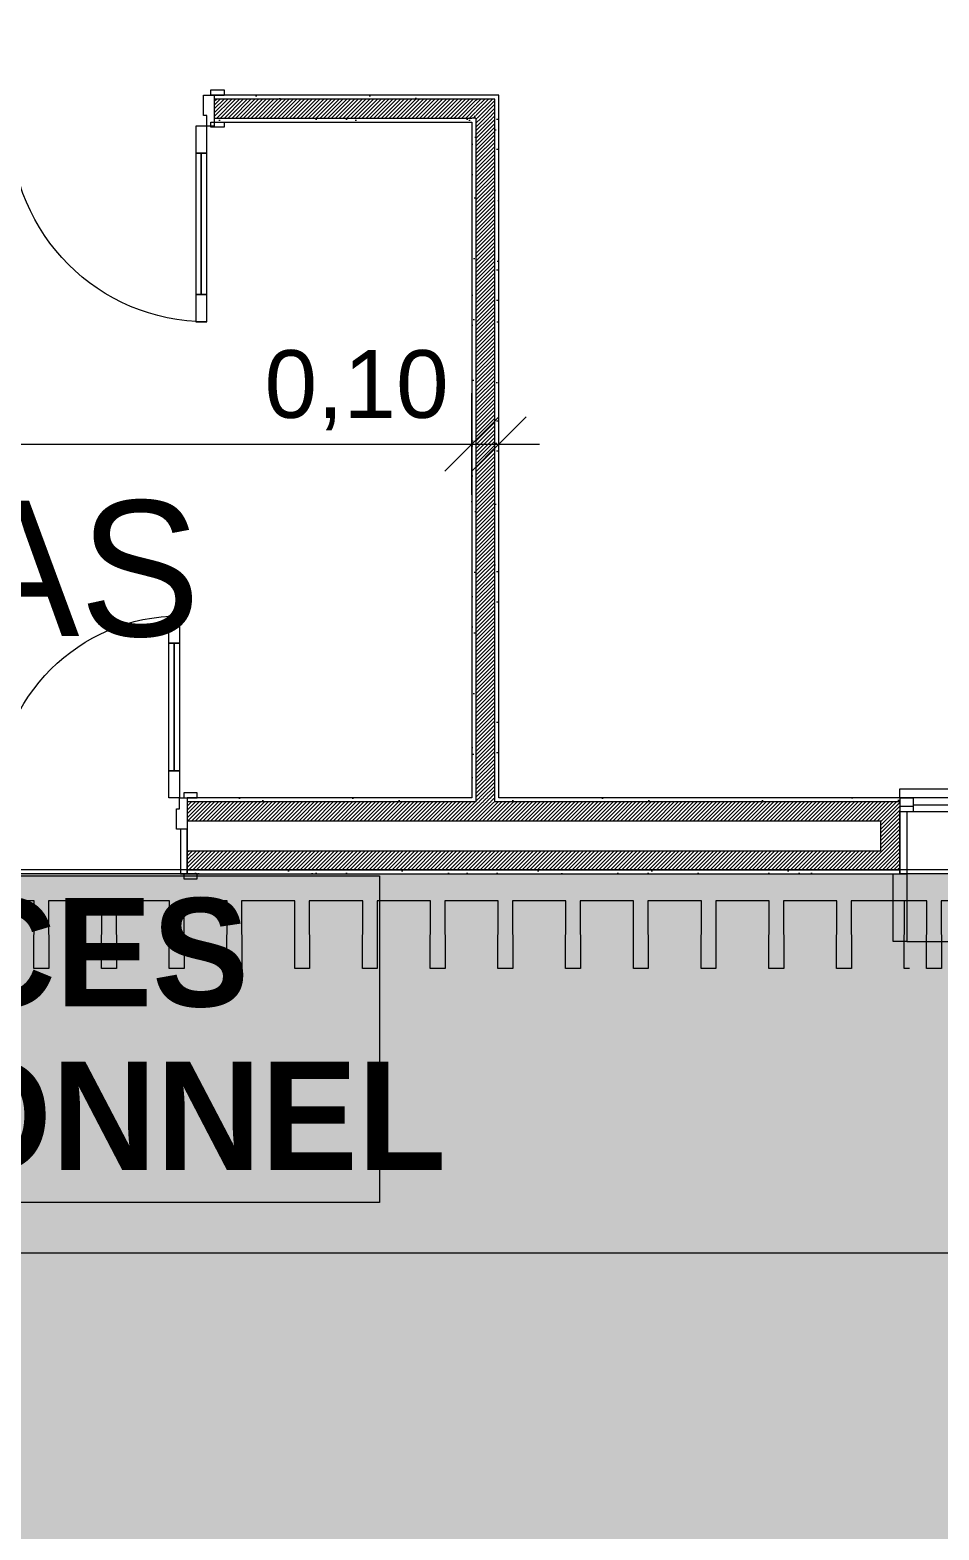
# Model space of a CAD drawing. Header units: millimetres. Extents: x 141848 to 1648660, y -821378 to -151356.
# Drawn here: x 189738 to 193093, y -261834 to -256295 of the extents above; entities that cross this region are included whole.
import ezdxf

# ---------------------------------------------------------------- set-up
doc = ezdxf.new("R2010")
doc.units = ezdxf.units.MM
doc.header["$MEASUREMENT"] = 0
doc.linetypes.add('Traits', pattern=[282.222223, 141.111112, -141.111112])
doc.linetypes.add('Wipeout_Contour', pattern=[1000, 0, -1000])
for name, color, linetype in [('Cotations - 1_100', 7, 'Continuous'), ('Fenêtres ARCHICAD', 7, 'Continuous'), ('Hachure', 7, 'Continuous'), ('Nouveau_0', 7, 'Continuous'), ('Portes ARCHICAD', 7, 'Continuous'), ('Sols_ Dalles', 7, 'Continuous'), ('Structure - Murs extérieurs', 7, 'Continuous')]:
    doc.layers.add(name, color=color, linetype=linetype)
doc.styles.add('STYLE_GENERE_1', font='')
doc.styles.add('STYLE_GENERE_2', font='')
doc.styles.add('STYLE_GENERE_4', font='')
doc.styles.get('STYLE_GENERE_1').set_extended_font_data('Agency FB')
doc.styles.get('STYLE_GENERE_2').set_extended_font_data('Arial')
doc.styles.get('STYLE_GENERE_4').set_extended_font_data('Agency FB', bold=True)
doc.dimstyles.new('STYLE_GENERE__1', dxfattribs={"dimtxt": 250, "dimasz": 190, "dimexe": 1.25, "dimexo": 0.625, "dimgap": 0, "dimtad": 1, "dimlfac": 0.001, "dimtxsty": 'STYLE_GENERE_2', "dimblk": 'ARROWHEAD_6', "dimblk1": 'ARROWHEAD_6', "dimblk2": 'ARROWHEAD_6', "dimcen": 2.5, "dimse1": 1, "dimse2": 1, "dimclrd": 7, "dimclre": 7, "dimclrt": 7, "dimazin": 3, "dimtfac": 1, "dimtmove": 0, "dimatfit": 3})
pattern_1 = [(45, (0, 175), (-55.684659, 55.684659), [0, -52.5, 0, -78.75]), (110, (175, 175), (74.000794, 26.934086), [0, -38.5, 0, -66.5])]
pattern_2 = [(45, (0, 0), (-7.0710678, 7.0710678), [])]

# ---------------------------------------------------------------- blocks, each defined once
blk = doc.blocks.new('Fenêtre 25_4')
at = {"layer": 'Fenêtres ARCHICAD', "color": 7, "linetype": 'Continuous', "lineweight": 5}
for p, q in [((-483.2, 480), (-533.2, 480)), ((-533.2, 480), (-533.2, 230)), ((-483.2, 480), (483.2, 480)), ((-483.2, 230), (-483.2, 480)), ((533.2, 480), (483.2, 480)), ((483.2, 480), (483.2, 230)), ((533.2, 230), (533.2, 480)), ((-533.2, 230), (-483.2, 230)), ((-533.2, 230), (-508.2, 230)), ((-533.2, 230), (-508.2, 230)), ((-483.2, 230), (-508.2, 230)), ((-508.2, 230), (-508.2, 0)), ((-508.2, 215), (-508.2, 230)), ((-508.2, 215), (-508.2, 230)), ((-483.2, 0), (-483.2, 230)), ((508.2, 230), (483.2, 230)), ((483.2, 230), (483.2, 0)), ((483.2, 230), (533.2, 230)), ((508.2, 0), (508.2, 230)), ((508.2, 215), (508.2, 230)), ((508.2, 215), (508.2, 230)), ((508.2, 230), (533.2, 230)), ((508.2, 230), (533.2, 230)), ((-508.2, 145), (-508.2, 215)), ((-508.2, 145), (-508.2, 215)), ((-508.2, 145), (-508.2, 215)), ((-508.2, 145), (-508.2, 215)), ((508.2, 145), (508.2, 215)), ((508.2, 145), (508.2, 215)), ((508.2, 145), (508.2, 215)), ((508.2, 145), (508.2, 215)), ((-508.2, 35), (-508.2, 145)), ((-508.2, 35), (-508.2, 145)), ((-508.2, 35), (-508.2, 145)), ((-508.2, 35), (-508.2, 145)), ((508.2, 35), (508.2, 145)), ((508.2, 35), (508.2, 145)), ((508.2, 35), (508.2, 145)), ((508.2, 35), (508.2, 145)), ((-508.2, 0), (-508.2, 35)), ((-508.2, 0), (-508.2, 35)), ((-508.2, 0), (-483.2, 0)), ((-508.2, -35), (-508.2, 0)), ((-508.2, -35), (-508.2, 0)), ((483.2, 0), (508.2, 0)), ((508.2, 0), (508.2, 35)), ((508.2, 0), (508.2, 35)), ((508.2, -35), (508.2, 0)), ((508.2, -35), (508.2, 0)), ((-508.2, -20), (508.2, -20)), ((-508.2, -50), (-508.2, -35)), ((-508.2, -50), (-508.2, -35)), ((-508.2, -50), (-508.2, -83.3)), ((508.2, -50), (508.2, -35)), ((508.2, -50), (508.2, -35)), ((508.2, -83.3), (508.2, -50)), ((-508.2, -83.3), (508.2, -83.3))]:
    blk.add_line(p, q, dxfattribs=at)
at = {"layer": 'Fenêtres ARCHICAD', "color": 7, "linetype": 'Traits', "lineweight": 5}
blk.add_line((-508.2, -50), (508.2, -50), dxfattribs=at)
at = {"color": 254, "linetype": 'Wipeout_Contour', "lineweight": 0, "ltscale": 1838.358783}
blk.add_wipeout([(-458.2, 0), (-458.2, -50), (458.2, -50), (458.2, 0)], dxfattribs=at).dxf.layer = 'Fenêtres ARCHICAD'
at = {"layer": 'Fenêtres ARCHICAD', "color": 7, "linetype": 'Continuous', "lineweight": 5}
for p, q in [((-508.2, 0), (-458.2, 0)), ((-458.2, 0), (-458.2, -50)), ((-458.2, 0), (458.2, 0)), ((458.2, -50), (458.2, 0)), ((458.2, 0), (508.2, 0)), ((-458.2, -50), (-508.2, -50)), ((-458.2, -25), (458.2, -25)), ((458.2, -50), (-458.2, -50)), ((508.2, -50), (458.2, -50))]:
    blk.add_line(p, q, dxfattribs=at)
blk = doc.blocks.new('Porte double 25')
at = {"layer": 'Portes ARCHICAD', "color": 7, "linetype": 'Continuous', "lineweight": 5}
for p, q in [((-672, 672), (-672, 572)), ((-632, 672), (-672, 672)), ((-632, 572), (-632, 672)), ((632, 572), (632, 672)), ((632, 672), (672, 672)), ((672, 672), (672, 572)), ((-672, 572), (-632, 572)), ((-652, 572), (-652, 100)), ((672, 572), (632, 572)), ((652, 572), (652, 100)), ((-632, 100), (-672, 100)), ((-672, 100), (-672, 0)), ((-632, 0), (-632, 100)), ((632, 0), (632, 100)), ((632, 100), (672, 100)), ((672, 100), (672, 0)), ((-737, 0), (-737, 19)), ((-737, 19), (-687, 19)), ((-687, 0), (-737, 0)), ((-700, 0), (-737, 0)), ((-700, 0), (-737, 0)), ((-672, 0), (-700, 0)), ((-700, 0), (-700, -115)), ((-700, 0), (-700, -15)), ((-700, 0), (-700, -15)), ((-687, 19), (-687, 0)), ((-672, -40), (-672, 0)), ((-672, 0), (-632, 0)), ((672, 0), (632, 0)), ((700, 0), (672, 0)), ((672, 0), (672, -40)), ((687, 19), (737, 19)), ((687, 0), (687, 19)), ((737, 0), (687, 0)), ((700, -115), (700, 0)), ((700, 0), (700, -15)), ((700, 0), (700, -15)), ((700, 0), (737, 0)), ((700, 0), (737, 0)), ((737, 19), (737, 0)), ((-700, -15), (-700, -85)), ((-700, -15), (-700, -85)), ((-660, -40), (-672, -40)), ((-660, -115), (-660, -40)), ((672, -40), (660, -40)), ((660, -40), (660, -115)), ((700, -15), (700, -85)), ((700, -15), (700, -85)), ((-700, -85), (-700, -115)), ((-700, -85), (-700, -115)), ((700, -85), (700, -115)), ((700, -85), (700, -115)), ((-700, -280), (-700, -115)), ((-700, -115), (-675, -115)), ((-700, -115), (-660, -115)), ((-700, -115), (-700, -195)), ((-700, -115), (-700, -195)), ((-675, -115), (-675, -280)), ((660, -115), (700, -115)), ((675, -280), (675, -115)), ((675, -115), (700, -115)), ((700, -115), (700, -280)), ((700, -115), (700, -195)), ((700, -115), (700, -195)), ((-700, -195), (-700, -265)), ((-700, -195), (-700, -265)), ((700, -195), (700, -265)), ((700, -195), (700, -265)), ((-700, -265), (-700, -280)), ((-700, -265), (-700, -280)), ((700, -265), (700, -280)), ((700, -265), (700, -280)), ((-737, -299), (-737, -280)), ((-737, -280), (-687, -280)), ((-700, -280), (-737, -280)), ((-700, -280), (-737, -280)), ((-687, -299), (-737, -299)), ((-675, -280), (-700, -280)), ((-687, -280), (-687, -299)), ((700, -280), (675, -280)), ((687, -280), (737, -280)), ((687, -299), (687, -280)), ((737, -299), (687, -299)), ((700, -280), (737, -280)), ((700, -280), (737, -280)), ((737, -280), (737, -299))]:
    blk.add_line(p, q, dxfattribs=at)
at = {"layer": 'Portes ARCHICAD', "color": 7, "linetype": 'Continuous', "lineweight": 5, "flags": 128}
for points in [[(-672, 572), (-672, 100), (-652, 100), (-652, 572)], [(-652, 572), (-652, 100), (-632, 100), (-632, 572)], [(652, 572), (652, 100), (632, 100), (632, 572)], [(672, 572), (672, 100), (652, 100), (652, 572)]]:
    blk.add_lwpolyline(points, close=True, dxfattribs=at)
at = {"layer": 'Portes ARCHICAD', "color": 7, "linetype": 'Continuous', "lineweight": 5}
for centre, start, end in [((-672, 0), 0, 90), ((672, 0), 90, 180)]:
    blk.add_arc(centre, 672, start, end, dxfattribs=at)
blk = doc.blocks.new('Mur_13_1', base_point=(195375, -259410.6))
at = {"color": 254, "linetype": 'Wipeout_Contour', "lineweight": 0, "ltscale": 1287315.764223777}
blk.add_wipeout([(191368.6, -259130.6), (190317.9, -259130.6), (190317.9, -259145.6), (191368.6, -259145.6)], dxfattribs=at)
at = {"color": 254, "linetype": 'Wipeout_Contour', "lineweight": 0, "ltscale": 1288781.665390975}
blk.add_wipeout([(191468.6, -259130.6), (191453.6, -259130.6), (191453.6, -259145.6), (191468.6, -259145.6)], dxfattribs=at)
at = {"color": 254, "linetype": 'Wipeout_Contour', "lineweight": 0, "ltscale": 1290050.40470107}
blk.add_wipeout([(190317.9, -259395.6), (190317.9, -259410.6), (192948.6, -259410.6), (192948.6, -259395.6)], dxfattribs=at)
at = {"linetype": 'Continuous', "lineweight": 5, "true_color": 0x5f5f5f}
h = blk.add_hatch(dxfattribs=at)
h.set_pattern_fill('Enduit_0001', color=251, style=0, pattern_type=2)
h.set_pattern_definition(pattern_1)
h.paths.add_polyline_path([(191368.6, -259130.6), (190317.9, -259130.6), (190317.9, -259145.6), (191368.6, -259145.6)])
h = blk.add_hatch(dxfattribs=at)
h.set_pattern_fill('Enduit_0001', color=251, style=0, pattern_type=2)
h.set_pattern_definition(pattern_1)
h.paths.add_polyline_path([(191468.6, -259130.6), (191453.6, -259130.6), (191453.6, -259145.6), (191468.6, -259145.6)])
h = blk.add_hatch(dxfattribs=at)
h.set_pattern_fill('Enduit_0001', color=251, style=0, pattern_type=2)
h.set_pattern_definition(pattern_1)
h.paths.add_polyline_path([(190317.9, -259395.6), (190317.9, -259410.6), (192948.6, -259410.6), (192948.6, -259395.6)])
at = {"color": 254, "linetype": 'Wipeout_Contour', "lineweight": 0, "ltscale": 1288579.653146235}
blk.add_wipeout([(191383.6, -259130.6), (191368.6, -259130.6), (191368.6, -259145.6), (191383.6, -259145.6)], dxfattribs=at)
at = {"color": 254, "linetype": 'Wipeout_Contour', "lineweight": 0, "ltscale": 1290562.872242079}
blk.add_wipeout([(191468.6, -259130.6), (191468.6, -259145.6), (192948.6, -259145.6), (192948.6, -259130.6)], dxfattribs=at)
at = {"color": 254, "linetype": 'Wipeout_Contour', "lineweight": 0, "ltscale": 1289871.911003396}
blk.add_wipeout([(190317.9, -259395.6), (192948.6, -259395.6), (192878.6, -259325.6), (190317.9, -259325.6)], dxfattribs=at)
at = {"linetype": 'Continuous', "lineweight": 5, "true_color": 0x5f5f5f}
h = blk.add_hatch(dxfattribs=at)
h.set_pattern_fill('Enduit_0001', color=251, style=0, pattern_type=2)
h.set_pattern_definition(pattern_1)
h.paths.add_polyline_path([(191383.6, -259130.6), (191368.6, -259130.6), (191368.6, -259145.6), (191383.6, -259145.6)])
h = blk.add_hatch(dxfattribs=at)
h.set_pattern_fill('Enduit_0001', color=251, style=0, pattern_type=2)
h.set_pattern_definition(pattern_1)
h.paths.add_polyline_path([(191468.6, -259130.6), (191468.6, -259145.6), (192948.6, -259145.6), (192948.6, -259130.6)])
h = blk.add_hatch(dxfattribs=at)
h.set_pattern_fill('Briques_terre_cuite__int_97', color=251, style=0, pattern_type=2)
h.set_pattern_definition(pattern_2)
h.paths.add_polyline_path([(190317.9, -259395.6), (192948.6, -259395.6), (192878.6, -259325.6), (190317.9, -259325.6)])
at = {"color": 7, "linetype": 'Continuous', "lineweight": 5}
for p, q in [((190317.9, -259395.6), (190317.9, -259410.6)), ((190317.9, -259410.6), (190354.9, -259410.6))]:
    blk.add_line(p, q, dxfattribs=at)
at = {"color": 254, "linetype": 'Wipeout_Contour', "lineweight": 0, "ltscale": 1289540.584899449}
blk.add_wipeout([(190317.9, -259325.6), (192878.6, -259325.6), (192878.6, -259215.6), (190317.9, -259215.6)], dxfattribs=at)
at = {"color": 7, "linetype": 'Continuous', "lineweight": 5}
for p, q in [((190317.9, -259245.6), (190317.9, -259325.6)), ((190317.9, -259325.6), (190317.9, -259395.6))]:
    blk.add_line(p, q, dxfattribs=at)
at = {"color": 254, "linetype": 'Wipeout_Contour', "lineweight": 0, "ltscale": 1287470.475722153}
blk.add_wipeout([(191383.6, -259145.6), (190317.9, -259145.6), (190317.9, -259215.6), (191383.6, -259215.6)], dxfattribs=at)
at = {"linetype": 'Continuous', "lineweight": 5, "true_color": 0x5f5f5f}
h = blk.add_hatch(dxfattribs=at)
h.set_pattern_fill('Briques_terre_cuite__int_97', color=251, style=0, pattern_type=2)
h.set_pattern_definition(pattern_2)
h.paths.add_polyline_path([(191383.6, -259145.6), (190317.9, -259145.6), (190317.9, -259215.6), (191383.6, -259215.6)])
at = {"color": 7, "linetype": 'Continuous', "lineweight": 5}
for p, q in [((190317.9, -259130.6), (190354.9, -259130.6)), ((190317.9, -259130.6), (190317.9, -259145.6)), ((190317.9, -259145.6), (190317.9, -259215.6)), ((190317.9, -259215.6), (190317.9, -259245.6))]:
    blk.add_line(p, q, dxfattribs=at)
at = {"layer": 'Portes ARCHICAD', "color": 7, "linetype": 'Continuous', "lineweight": 5, "xscale": -1, "zscale": 1000}
blk.add_blockref('Porte double 25', (189617.9, -259130.6), dxfattribs=at)
at = {"color": 254, "linetype": 'Wipeout_Contour', "lineweight": 0, "ltscale": 1288817.403154028}
blk.add_wipeout([(191453.6, -259145.6), (191383.6, -259145.6), (191383.6, -259215.6), (191453.6, -259215.6)], dxfattribs=at)
at = {"linetype": 'Continuous', "lineweight": 5, "true_color": 0x5f5f5f}
h = blk.add_hatch(dxfattribs=at)
h.set_pattern_fill('Briques_terre_cuite__int_97', color=251, style=0, pattern_type=2)
h.set_pattern_definition(pattern_2)
h.paths.add_polyline_path([(191453.6, -259145.6), (191383.6, -259145.6), (191383.6, -259215.6), (191453.6, -259215.6)])
at = {"color": 7, "linetype": 'Continuous', "lineweight": 5}
for p, q in [((191383.6, -259130.6), (191383.6, -259145.6)), ((191383.6, -259145.6), (190317.9, -259145.6)), ((190317.9, -259215.6), (191383.6, -259215.6))]:
    blk.add_line(p, q, dxfattribs=at)
at = {"color": 7, "linetype": 'Continuous', "lineweight": 5, "flags": 128}
blk.add_lwpolyline([(191368.6, -259130.6), (190317.9, -259130.6)], dxfattribs=at)
at = {"color": 254, "linetype": 'Wipeout_Contour', "lineweight": 0, "ltscale": 1290681.594316774}
blk.add_wipeout([(191453.6, -259145.6), (191453.6, -259215.6), (192948.6, -259215.6), (192948.6, -259145.6)], dxfattribs=at)
at = {"linetype": 'Continuous', "lineweight": 5, "true_color": 0x5f5f5f}
h = blk.add_hatch(dxfattribs=at)
h.set_pattern_fill('Briques_terre_cuite__int_97', color=251, style=0, pattern_type=2)
h.set_pattern_definition(pattern_2)
h.paths.add_polyline_path([(191453.6, -259145.6), (191453.6, -259215.6), (192948.6, -259215.6), (192948.6, -259145.6)])
at = {"color": 7, "linetype": 'Continuous', "lineweight": 5}
for p, q in [((191453.6, -259145.6), (191453.6, -259130.6)), ((192948.6, -259130.6), (192948.6, -259145.6)), ((192948.6, -259145.6), (191453.6, -259145.6)), ((192948.6, -259145.6), (192948.6, -259180.6)), ((191383.6, -259215.6), (191453.6, -259215.6))]:
    blk.add_line(p, q, dxfattribs=at)
at = {"color": 7, "linetype": 'Continuous', "lineweight": 5, "flags": 128}
blk.add_lwpolyline([(192948.6, -259130.6), (191468.6, -259130.6)], dxfattribs=at)
at = {"color": 254, "linetype": 'Wipeout_Contour', "lineweight": 0, "ltscale": 1292723.675336213}
blk.add_wipeout([(192878.6, -259325.6), (192948.6, -259395.6), (192948.6, -259215.6), (192878.6, -259215.6)], dxfattribs=at)
at = {"linetype": 'Continuous', "lineweight": 5, "true_color": 0x5f5f5f}
h = blk.add_hatch(dxfattribs=at)
h.set_pattern_fill('Briques_terre_cuite__int_97', color=251, style=0, pattern_type=2)
h.set_pattern_definition(pattern_2)
h.paths.add_polyline_path([(192878.6, -259325.6), (192948.6, -259395.6), (192948.6, -259215.6), (192878.6, -259215.6)])
at = {"color": 7, "linetype": 'Continuous', "lineweight": 5}
for p, q in [((192948.6, -259180.6), (192948.6, -259215.6)), ((191453.6, -259215.6), (192878.6, -259215.6)), ((192878.6, -259325.6), (192878.6, -259215.6)), ((192948.6, -259215.6), (192948.6, -259325.6)), ((192948.6, -259215.6), (192948.6, -259325.6)), ((190317.9, -259325.6), (192878.6, -259325.6)), ((192948.6, -259325.6), (192948.6, -259395.6)), ((192948.6, -259325.6), (192948.6, -259395.6)), ((190317.9, -259395.6), (192948.6, -259395.6)), ((192923.6, -259410.6), (192948.6, -259410.6)), ((192948.6, -259395.6), (192948.6, -259410.6))]:
    blk.add_line(p, q, dxfattribs=at)
at = {"color": 7, "linetype": 'Continuous', "lineweight": 5, "flags": 128}
blk.add_lwpolyline([(190317.9, -259410.6), (192948.6, -259410.6)], dxfattribs=at)
at = {"layer": 'Fenêtres ARCHICAD', "color": 7, "linetype": 'Continuous', "lineweight": 5, "xscale": -1, "zscale": 1000, "rotation": 179.9999999999997}
blk.add_blockref('Fenêtre 25_4', (193456.8, -259180.6), dxfattribs=at)
blk = doc.blocks.new('Mur_86_1', base_point=(191368.6, -256550.3))
at = {"color": 254, "linetype": 'Wipeout_Contour', "lineweight": 0, "ltscale": 960324.774547}
blk.add_wipeout([(191453.6, -256550.3), (191468.6, -256535.3), (191453.6, -256535.3)], dxfattribs=at).dxf.layer = 'Structure - Murs extérieurs'
at = {"color": 254, "linetype": 'Wipeout_Contour', "lineweight": 0, "ltscale": 960376.68505}
blk.add_wipeout([(191368.6, -256635.3), (191383.6, -256620.3), (191368.6, -256620.3)], dxfattribs=at).dxf.layer = 'Structure - Murs extérieurs'
at = {"color": 254, "linetype": 'Wipeout_Contour', "lineweight": 0, "ltscale": 1288680.65678974}
blk.add_wipeout([(191453.6, -259130.6), (191383.6, -259130.6), (191383.6, -259145.6), (191453.6, -259145.6)], dxfattribs=at).dxf.layer = 'Structure - Murs extérieurs'
at = {"layer": 'Structure - Murs extérieurs', "linetype": 'Continuous', "lineweight": 5, "true_color": 0x5f5f5f}
h = blk.add_hatch(dxfattribs=at)
h.set_pattern_fill('Enduit_0001', color=251, style=0, pattern_type=2)
h.set_pattern_definition(pattern_1)
h.paths.add_polyline_path([(191453.6, -256550.3), (191468.6, -256535.3), (191453.6, -256535.3)])
h = blk.add_hatch(dxfattribs=at)
h.set_pattern_fill('Enduit_0001', color=251, style=0, pattern_type=2)
h.set_pattern_definition(pattern_1)
h.paths.add_polyline_path([(191368.6, -256635.3), (191383.6, -256620.3), (191368.6, -256620.3)])
h = blk.add_hatch(dxfattribs=at)
h.set_pattern_fill('Briques_terre_cuite__int_97', color=251, style=0, pattern_type=2)
h.set_pattern_definition(pattern_2)
h.paths.add_polyline_path([(191453.6, -259130.6), (191383.6, -259130.6), (191383.6, -259145.6), (191453.6, -259145.6)])
at = {"color": 254, "linetype": 'Wipeout_Contour', "lineweight": 0, "ltscale": 960312.234693}
blk.add_wipeout([(191383.6, -256620.3), (191453.6, -256550.3), (191383.6, -256550.3)], dxfattribs=at).dxf.layer = 'Structure - Murs extérieurs'
at = {"layer": 'Structure - Murs extérieurs', "linetype": 'Continuous', "lineweight": 5, "true_color": 0x5f5f5f}
h = blk.add_hatch(dxfattribs=at)
h.set_pattern_fill('Briques_terre_cuite__int_97', color=251, style=0, pattern_type=2)
h.set_pattern_definition(pattern_2)
h.paths.add_polyline_path([(191383.6, -256620.3), (191453.6, -256550.3), (191383.6, -256550.3)])
at = {"color": 254, "linetype": 'Wipeout_Contour', "lineweight": 0, "ltscale": 960345.970705}
blk.add_wipeout([(191453.6, -256550.3), (191468.6, -256550.3), (191468.6, -256535.3)], dxfattribs=at).dxf.layer = 'Structure - Murs extérieurs'
at = {"color": 254, "linetype": 'Wipeout_Contour', "lineweight": 0, "ltscale": 960397.880593}
blk.add_wipeout([(191368.6, -256635.3), (191383.6, -256635.3), (191383.6, -256620.3)], dxfattribs=at).dxf.layer = 'Structure - Murs extérieurs'
at = {"layer": 'Structure - Murs extérieurs', "linetype": 'Continuous', "lineweight": 5, "true_color": 0x5f5f5f}
h = blk.add_hatch(dxfattribs=at)
h.set_pattern_fill('Enduit_0001', color=251, style=0, pattern_type=2)
h.set_pattern_definition(pattern_1)
h.paths.add_polyline_path([(191453.6, -256550.3), (191468.6, -256550.3), (191468.6, -256535.3)])
h = blk.add_hatch(dxfattribs=at)
h.set_pattern_fill('Enduit_0001', color=251, style=0, pattern_type=2)
h.set_pattern_definition(pattern_1)
h.paths.add_polyline_path([(191368.6, -256635.3), (191383.6, -256635.3), (191383.6, -256620.3)])
at = {"color": 254, "linetype": 'Wipeout_Contour', "lineweight": 0, "ltscale": 1284614.375135458}
blk.add_wipeout([(191453.6, -256550.3), (191453.6, -259130.6), (191468.6, -259130.6), (191468.6, -256550.3)], dxfattribs=at).dxf.layer = 'Structure - Murs extérieurs'
at = {"color": 254, "linetype": 'Wipeout_Contour', "lineweight": 0, "ltscale": 1284547.977124892}
blk.add_wipeout([(191368.6, -256635.3), (191368.6, -259130.6), (191383.6, -259130.6), (191383.6, -256635.3)], dxfattribs=at).dxf.layer = 'Structure - Murs extérieurs'
at = {"layer": 'Structure - Murs extérieurs', "linetype": 'Continuous', "lineweight": 5, "true_color": 0x5f5f5f}
h = blk.add_hatch(dxfattribs=at)
h.set_pattern_fill('Enduit_0001', color=251, style=0, pattern_type=2)
h.set_pattern_definition(pattern_1)
h.paths.add_polyline_path([(191453.6, -256550.3), (191453.6, -259130.6), (191468.6, -259130.6), (191468.6, -256550.3)])
h = blk.add_hatch(dxfattribs=at)
h.set_pattern_fill('Enduit_0001', color=251, style=0, pattern_type=2)
h.set_pattern_definition(pattern_1)
h.paths.add_polyline_path([(191368.6, -256635.3), (191368.6, -259130.6), (191383.6, -259130.6), (191383.6, -256635.3)])
at = {"color": 254, "linetype": 'Wipeout_Contour', "lineweight": 0, "ltscale": 960410.402243}
blk.add_wipeout([(191383.6, -256620.3), (191453.6, -256620.3), (191453.6, -256550.3)], dxfattribs=at).dxf.layer = 'Structure - Murs extérieurs'
at = {"layer": 'Structure - Murs extérieurs', "linetype": 'Continuous', "lineweight": 5, "true_color": 0x5f5f5f}
h = blk.add_hatch(dxfattribs=at)
h.set_pattern_fill('Briques_terre_cuite__int_97', color=251, style=0, pattern_type=2)
h.set_pattern_definition(pattern_2)
h.paths.add_polyline_path([(191383.6, -256620.3), (191453.6, -256620.3), (191453.6, -256550.3)])
at = {"layer": 'Structure - Murs extérieurs', "color": 7, "linetype": 'Continuous', "lineweight": 5}
blk.add_line((191453.6, -256550.3), (191383.6, -256550.3), dxfattribs=at)
at = {"layer": 'Structure - Murs extérieurs', "color": 7, "linetype": 'Continuous', "lineweight": 5, "flags": 128}
blk.add_lwpolyline([(191468.6, -256535.3), (191453.6, -256535.3)], dxfattribs=at)
at = {"color": 254, "linetype": 'Wipeout_Contour', "lineweight": 0, "ltscale": 1284625.25150646}
blk.add_wipeout([(191383.6, -256620.3), (191383.6, -259130.6), (191453.6, -259130.6), (191453.6, -256620.3)], dxfattribs=at).dxf.layer = 'Structure - Murs extérieurs'
at = {"layer": 'Structure - Murs extérieurs', "linetype": 'Continuous', "lineweight": 5, "true_color": 0x5f5f5f}
h = blk.add_hatch(dxfattribs=at)
h.set_pattern_fill('Briques_terre_cuite__int_97', color=251, style=0, pattern_type=2)
h.set_pattern_definition(pattern_2)
h.paths.add_polyline_path([(191383.6, -256620.3), (191383.6, -259130.6), (191453.6, -259130.6), (191453.6, -256620.3)])
at = {"layer": 'Structure - Murs extérieurs', "color": 7, "linetype": 'Continuous', "lineweight": 5}
for p, q in [((191453.6, -256620.3), (191453.6, -256550.3)), ((191383.6, -256620.3), (191368.6, -256620.3)), ((191383.6, -256620.3), (191383.6, -259130.6)), ((191453.6, -259130.6), (191453.6, -256620.3)), ((191383.6, -259130.6), (191383.6, -259145.6)), ((191453.6, -259145.6), (191453.6, -259130.6))]:
    blk.add_line(p, q, dxfattribs=at)
at = {"layer": 'Structure - Murs extérieurs', "color": 7, "linetype": 'Continuous', "lineweight": 5, "flags": 128}
for points in [[(191468.6, -259130.6), (191468.6, -256535.3)], [(191368.6, -256635.3), (191368.6, -259130.6)]]:
    blk.add_lwpolyline(points, dxfattribs=at)
blk = doc.blocks.new('Porte double 25_6')
at = {"layer": 'Portes ARCHICAD', "color": 7, "linetype": 'Continuous', "lineweight": 5}
for p, q in [((-722, 722), (-722, 622)), ((-682, 722), (-722, 722)), ((-682, 622), (-682, 722)), ((682, 622), (682, 722)), ((682, 722), (722, 722)), ((722, 722), (722, 622)), ((-722, 622), (-682, 622)), ((-702, 622), (-702, 100)), ((722, 622), (682, 622)), ((702, 622), (702, 100)), ((-682, 100), (-722, 100)), ((-722, 100), (-722, 0)), ((-682, 0), (-682, 100)), ((682, 0), (682, 100)), ((682, 100), (722, 100)), ((722, 100), (722, 0)), ((-737, 4), (-787, 4)), ((-787, 4), (-787, -15)), ((-722, 0), (-750, 0)), ((-750, 0), (-750, -115)), ((-737, -15), (-737, 4)), ((-722, -40), (-722, 0)), ((-722, 0), (-682, 0)), ((722, 0), (682, 0)), ((750, 0), (722, 0)), ((722, 0), (722, -40)), ((787, 4), (737, 4)), ((737, 4), (737, -15)), ((750, -115), (750, 0)), ((787, -15), (787, 4)), ((-787, -15), (-737, -15)), ((-750, -15), (-787, -15)), ((-750, -15), (-787, -15)), ((-750, -30), (-750, -15)), ((-750, -30), (-750, -15)), ((-750, -100), (-750, -30)), ((-750, -100), (-750, -30)), ((-710, -40), (-722, -40)), ((-710, -115), (-710, -40)), ((722, -40), (710, -40)), ((710, -40), (710, -115)), ((737, -15), (787, -15)), ((750, -30), (750, -15)), ((750, -30), (750, -15)), ((750, -15), (787, -15)), ((750, -15), (787, -15)), ((750, -100), (750, -30)), ((750, -100), (750, -30)), ((-750, -115), (-750, -100)), ((-750, -115), (-750, -100)), ((750, -115), (750, -100)), ((750, -115), (750, -100)), ((-737, -115), (-787, -115)), ((-787, -115), (-787, -134)), ((-750, -115), (-787, -115)), ((-750, -115), (-787, -115)), ((-787, -134), (-737, -134)), ((-750, -115), (-710, -115)), ((-737, -134), (-737, -115)), ((710, -115), (750, -115)), ((787, -115), (737, -115)), ((737, -115), (737, -134)), ((737, -134), (787, -134)), ((750, -115), (787, -115)), ((750, -115), (787, -115)), ((787, -134), (787, -115))]:
    blk.add_line(p, q, dxfattribs=at)
at = {"layer": 'Portes ARCHICAD', "color": 7, "linetype": 'Continuous', "lineweight": 5, "flags": 128}
for points in [[(-722, 622), (-722, 100), (-702, 100), (-702, 622)], [(-702, 622), (-702, 100), (-682, 100), (-682, 622)], [(702, 622), (702, 100), (682, 100), (682, 622)], [(722, 622), (722, 100), (702, 100), (702, 622)]]:
    blk.add_lwpolyline(points, close=True, dxfattribs=at)
at = {"layer": 'Portes ARCHICAD', "color": 7, "linetype": 'Continuous', "lineweight": 5}
for centre, start, end in [((-722, 0), 0, 90), ((722, 0), 90, 180)]:
    blk.add_arc(centre, 722, start, end, dxfattribs=at)
blk = doc.blocks.new('Mur_98_1', base_point=(187882, -256550.3))
at = {"color": 254, "linetype": 'Wipeout_Contour', "lineweight": 0, "ltscale": 1273162.522399062}
blk.add_wipeout([(187882, -256535.3), (187882, -256550.3), (188917.9, -256550.3), (188917.9, -256535.3)], dxfattribs=at).dxf.layer = 'Structure - Murs extérieurs'
at = {"color": 254, "linetype": 'Wipeout_Contour', "lineweight": 0, "ltscale": 1279192.544074505}
blk.add_wipeout([(190417.9, -256550.3), (191453.6, -256550.3), (191453.6, -256535.3), (190417.9, -256535.3)], dxfattribs=at).dxf.layer = 'Structure - Murs extérieurs'
at = {"color": 254, "linetype": 'Wipeout_Contour', "lineweight": 0, "ltscale": 1273537.017272611}
blk.add_wipeout([(188917.9, -256620.3), (187967, -256620.3), (187967, -256635.3), (188917.9, -256635.3)], dxfattribs=at).dxf.layer = 'Structure - Murs extérieurs'
at = {"color": 254, "linetype": 'Wipeout_Contour', "lineweight": 0, "ltscale": 1279363.669645083}
blk.add_wipeout([(191368.6, -256620.3), (190417.9, -256620.3), (190417.9, -256635.3), (191368.6, -256635.3)], dxfattribs=at).dxf.layer = 'Structure - Murs extérieurs'
at = {"layer": 'Structure - Murs extérieurs', "linetype": 'Continuous', "lineweight": 5, "true_color": 0x5f5f5f}
h = blk.add_hatch(dxfattribs=at)
h.set_pattern_fill('Enduit_0001', color=251, style=0, pattern_type=2)
h.set_pattern_definition(pattern_1)
h.paths.add_polyline_path([(187882, -256535.3), (187882, -256550.3), (188917.9, -256550.3), (188917.9, -256535.3)])
h = blk.add_hatch(dxfattribs=at)
h.set_pattern_fill('Enduit_0001', color=251, style=0, pattern_type=2)
h.set_pattern_definition(pattern_1)
h.paths.add_polyline_path([(190417.9, -256550.3), (191453.6, -256550.3), (191453.6, -256535.3), (190417.9, -256535.3)])
h = blk.add_hatch(dxfattribs=at)
h.set_pattern_fill('Enduit_0001', color=251, style=0, pattern_type=2)
h.set_pattern_definition(pattern_1)
h.paths.add_polyline_path([(188917.9, -256620.3), (187967, -256620.3), (187967, -256635.3), (188917.9, -256635.3)])
h = blk.add_hatch(dxfattribs=at)
h.set_pattern_fill('Enduit_0001', color=251, style=0, pattern_type=2)
h.set_pattern_definition(pattern_1)
h.paths.add_polyline_path([(191368.6, -256620.3), (190417.9, -256620.3), (190417.9, -256635.3), (191368.6, -256635.3)])
at = {"color": 254, "linetype": 'Wipeout_Contour', "lineweight": 0, "ltscale": 1273382.269986786}
blk.add_wipeout([(187952, -256620.3), (188917.9, -256620.3), (188917.9, -256550.3), (187952, -256550.3)], dxfattribs=at).dxf.layer = 'Structure - Murs extérieurs'
at = {"color": 254, "linetype": 'Wipeout_Contour', "lineweight": 0, "ltscale": 1279245.211112152}
blk.add_wipeout([(190417.9, -256620.3), (191383.6, -256620.3), (191383.6, -256550.3), (190417.9, -256550.3)], dxfattribs=at).dxf.layer = 'Structure - Murs extérieurs'
at = {"layer": 'Structure - Murs extérieurs', "linetype": 'Continuous', "lineweight": 5, "true_color": 0x5f5f5f}
h = blk.add_hatch(dxfattribs=at)
h.set_pattern_fill('Briques_terre_cuite__int_97', color=251, style=0, pattern_type=2)
h.set_pattern_definition(pattern_2)
h.paths.add_polyline_path([(187952, -256620.3), (188917.9, -256620.3), (188917.9, -256550.3), (187952, -256550.3)])
h = blk.add_hatch(dxfattribs=at)
h.set_pattern_fill('Briques_terre_cuite__int_97', color=251, style=0, pattern_type=2)
h.set_pattern_definition(pattern_2)
h.paths.add_polyline_path([(190417.9, -256620.3), (191383.6, -256620.3), (191383.6, -256550.3), (190417.9, -256550.3)])
at = {"layer": 'Structure - Murs extérieurs', "color": 7, "linetype": 'Continuous', "lineweight": 5}
for p, q in [((188917.9, -256535.3), (188880.9, -256535.3)), ((188917.9, -256535.3), (188917.9, -256550.3)), ((190417.9, -256535.3), (190454.9, -256535.3)), ((190417.9, -256535.3), (190417.9, -256550.3)), ((187952, -256550.3), (187882, -256550.3)), ((188917.9, -256550.3), (187952, -256550.3)), ((188917.9, -256550.3), (188917.9, -256620.3)), ((191383.6, -256550.3), (190417.9, -256550.3)), ((190417.9, -256550.3), (190417.9, -256620.3)), ((191453.6, -256550.3), (191383.6, -256550.3)), ((187967, -256620.3), (187952, -256620.3)), ((187967, -256620.3), (188917.9, -256620.3)), ((188917.9, -256635.3), (188880.9, -256635.3)), ((188917.9, -256620.3), (188917.9, -256635.3)), ((190417.9, -256620.3), (191368.6, -256620.3)), ((190417.9, -256620.3), (190417.9, -256635.3)), ((190417.9, -256635.3), (190454.9, -256635.3)), ((191383.6, -256620.3), (191368.6, -256620.3))]:
    blk.add_line(p, q, dxfattribs=at)
at = {"layer": 'Structure - Murs extérieurs', "color": 7, "linetype": 'Continuous', "lineweight": 5, "flags": 128}
for points in [[(188917.9, -256535.3), (187882, -256535.3)], [(191453.6, -256535.3), (190417.9, -256535.3)], [(187967, -256635.3), (188917.9, -256635.3)], [(190417.9, -256635.3), (191368.6, -256635.3)]]:
    blk.add_lwpolyline(points, dxfattribs=at)
at = {"layer": 'Portes ARCHICAD', "color": 7, "linetype": 'Continuous', "lineweight": 5, "xscale": -1, "zscale": 1000, "rotation": 180}
blk.add_blockref('Porte double 25_6', (189667.9, -256650.3), dxfattribs=at)
blk = doc.blocks.new('Tôle profilée 25_36')
at = {"color": 7, "linetype": 'Continuous', "lineweight": 5}
for p, q in [((-250, 2641.4), (-250, 2622.5)), ((-250, 2622.5), (0, 2623.5)), ((0, 2623.5), (0, 2426.5)), ((-250, 2427.5), (-250, 2400)), ((0, 2426.5), (-250, 2427.5)), ((-250, 2400), (-250, 2372.5)), ((-250, 2372.5), (0, 2373.5)), ((0, 2373.5), (0, 2176.5)), ((-250, 2177.5), (-250, 2150)), ((0, 2176.5), (-250, 2177.5)), ((-250, 2150), (-250, 2122.5)), ((-250, 2122.5), (0, 2123.5)), ((0, 2123.5), (0, 1926.5)), ((-250, 1927.5), (-250, 1900)), ((0, 1926.5), (-250, 1927.5)), ((-250, 1900), (-250, 1872.5)), ((-250, 1872.5), (0, 1873.5)), ((0, 1873.5), (0, 1676.5)), ((-250, 1677.5), (-250, 1650)), ((0, 1676.5), (-250, 1677.5)), ((-250, 1650), (-250, 1622.5)), ((-250, 1622.5), (0, 1623.5)), ((0, 1623.5), (0, 1426.5)), ((-250, 1427.5), (-250, 1400)), ((0, 1426.5), (-250, 1427.5)), ((-250, 1400), (-250, 1372.5)), ((-250, 1372.5), (0, 1373.5)), ((0, 1373.5), (0, 1176.5)), ((-250, 1177.5), (-250, 1150)), ((0, 1176.5), (-250, 1177.5)), ((-250, 1150), (-250, 1122.5)), ((-250, 1122.5), (0, 1123.5)), ((0, 1123.5), (0, 926.5)), ((-250, 927.5), (-250, 900)), ((0, 926.5), (-250, 927.5)), ((-250, 900), (-250, 872.5)), ((-250, 872.5), (0, 873.5)), ((0, 873.5), (0, 676.5)), ((-250, 677.5), (-250, 650)), ((0, 676.5), (-250, 677.5)), ((-250, 650), (-250, 622.5)), ((-250, 622.5), (0, 623.5)), ((0, 623.5), (0, 426.5)), ((-250, 427.5), (-250, 400)), ((0, 426.5), (-250, 427.5)), ((-250, 400), (-250, 372.5)), ((-250, 372.5), (0, 373.5)), ((0, 373.5), (0, 176.5)), ((-250, 177.5), (-250, 150)), ((0, 176.5), (-250, 177.5)), ((-250, 150), (-250, 122.5)), ((-250, 122.5), (0, 123.5)), ((0, 123.5), (0, 0))]:
    blk.add_line(p, q, dxfattribs=at)
blk = doc.blocks.new('Tôle profilée 25_43')
at = {"color": 7, "linetype": 'Continuous', "lineweight": 5}
for p, q in [((0, 1462.7), (0, 1426.5)), ((-250, 1427.5), (-250, 1400)), ((0, 1426.5), (-250, 1427.5)), ((-250, 1400), (-250, 1372.5)), ((-250, 1372.5), (0, 1373.5)), ((0, 1373.5), (0, 1176.5)), ((-250, 1177.5), (-250, 1150)), ((0, 1176.5), (-250, 1177.5)), ((-250, 1150), (-250, 1122.5)), ((-250, 1122.5), (0, 1123.5)), ((0, 1123.5), (0, 926.5)), ((-250, 927.5), (-250, 900)), ((0, 926.5), (-250, 927.5)), ((-250, 900), (-250, 872.5)), ((-250, 872.5), (0, 873.5)), ((0, 873.5), (0, 676.5)), ((-250, 677.5), (-250, 650)), ((0, 676.5), (-250, 677.5)), ((-250, 650), (-250, 622.5)), ((-250, 622.5), (0, 623.5)), ((0, 623.5), (0, 426.5)), ((-250, 427.5), (-250, 400)), ((0, 426.5), (-250, 427.5)), ((-250, 400), (-250, 372.5)), ((-250, 372.5), (0, 373.5)), ((0, 373.5), (0, 176.5)), ((-250, 177.5), (-250, 150)), ((0, 176.5), (-250, 177.5)), ((-250, 150), (-250, 122.5)), ((-250, 122.5), (0, 123.5)), ((0, 123.5), (0, 0))]:
    blk.add_line(p, q, dxfattribs=at)
blk = doc.blocks.new('Tôle profilée 25_58')
at = {"color": 7, "linetype": 'Continuous', "lineweight": 5}
for p, q in [((0, 1037.4), (0, 926.5)), ((-250, 927.5), (-250, 900)), ((0, 926.5), (-250, 927.5)), ((-250, 900), (-250, 872.5)), ((-250, 872.5), (0, 873.5)), ((0, 873.5), (0, 676.5)), ((-250, 677.5), (-250, 650)), ((0, 676.5), (-250, 677.5)), ((-250, 650), (-250, 622.5)), ((-250, 622.5), (0, 623.5)), ((0, 623.5), (0, 426.5)), ((-250, 427.5), (-250, 400)), ((0, 426.5), (-250, 427.5)), ((-250, 400), (-250, 372.5)), ((-250, 372.5), (0, 373.5)), ((0, 373.5), (0, 176.5)), ((-250, 177.5), (-250, 150)), ((0, 176.5), (-250, 177.5)), ((-250, 150), (-250, 122.5)), ((-250, 122.5), (0, 123.5)), ((0, 123.5), (0, 0))]:
    blk.add_line(p, q, dxfattribs=at)
blk = doc.blocks.new('*D567')
at = {"layer": 'Cotations - 1_100', "color": 7, "linetype": 'Continuous', "lineweight": 5}
for p, q in [((187967, -258011.3), (187967, -257636.3)), ((191368.6, -258011.3), (191368.6, -257636.3)), ((188067, -257723.8), (187867, -257923.8)), ((191268.6, -257923.8), (191468.6, -257723.8)), ((187967, -257823.8), (191368.6, -257823.8))]:
    blk.add_line(p, q, dxfattribs=at)
at = {"layer": 'Cotations - 1_100', "color": 7, "lineweight": 5, "char_height": 250, "attachment_point": 7, "style": 'STYLE_GENERE_2'}
for s, insert in [('\\A1;{\\pql;\\fArial|b0|i0|c0|p38;3,40}', (189002.6, -257773.8)), ('\\A1;{\\pql;\\fArial|b0|i0|c0|p38;0,10}', (190603.4, -257773.8))]:
    blk.add_mtext(s, dxfattribs=dict(at, insert=insert))
blk = doc.blocks.new('ARROWHEAD_6')
at = {"color": 0, "linetype": 'Continuous', "lineweight": 0}
for p, q in [((-0.5, -0.5), (0.5, 0.5)), ((0, 0), (-1, 0))]:
    blk.add_line(p, q, dxfattribs=at)
blk = doc.blocks.new('*D568')
at = {"layer": 'Cotations - 1_100', "color": 7, "linetype": 'Continuous', "lineweight": 5}
for p, q in [((191368.6, -258011.3), (191368.6, -257636.3)), ((191468.6, -258011.3), (191468.6, -257636.3)), ((191268.6, -257923.8), (191468.6, -257723.8)), ((191568.6, -257723.8), (191368.6, -257923.8)), ((191368.6, -257823.8), (191468.6, -257823.8)), ((191468.6, -257823.8), (191618.6, -257823.8))]:
    blk.add_line(p, q, dxfattribs=at)

msp = doc.modelspace()

# ---------------------------------------------------------------- hatches: boundary and pattern name
at = {"linetype": 'Continuous', "lineweight": 0, "true_color": 0x6f6f6f}
h = msp.add_hatch(color=8, dxfattribs=at)
h.paths.add_polyline_path([(141848.442, -295062.571), (269220.821, -293826.868), (269220.821, -270902.734), (268763.049, -270902.734), (254213.6, -271040.575), (254213.6, -163437.635), (153156.2, -163437.635), (153156.2, -271040.575), (153182.962, -271040.57), (153183.146, -272000.514, -0.40942736), (149183.681, -275935.042), (141848.442, -275935.042)])
h.paths.add_polyline_path([(158435.584, -260639.953), (155145.584, -260639.953), (155145.584, -248364.953), (155145.584, -243089.974), (155145.584, -242189.974), (158435.584, -242189.974)], flags=0)
h.paths.add_polyline_path([(161503.433, -171995.57), (161503.433, -193810.571), (161503.433, -230015.57), (161503.433, -260810.571), (196775.042, -260810.571), (196775.042, -222495.57), (186955.542, -222495.57), (186955.542, -218295.57), (196754.55, -218295.57), (196754.55, -208495.57), (196754.55, -204495.57), (193355.542, -204495.57), (193355.542, -195161.535), (195576.034, -195161.535), (195576.034, -189810.571), (217850.068, -189810.571), (217850.068, -262266.885), (245610.045, -262266.885), (245610.045, -253395.571), (245626.034, -253395.571), (246426.034, -253395.571), (247826.034, -253395.571), (247826.034, -248005.571), (247826.034, -246605.571), (245626.034, -246605.571), (245610.045, -246605.571), (245610.045, -171995.57), (212806.28, -171995.57)], flags=0)
h.paths.add_polyline_path([(162737.042, -269433.913, -0.09031866), (162858.773, -268727.623, -0.20144873), (163912.639, -267592.74, -0.10421145), (164718.006, -267415.055), (165317.979, -267409.371, -0.10404461), (166125.354, -267571.244, -0.23825546), (167284.257, -268953.318, -0.05518862), (167336.836, -269390.334), (167338.931, -269611.438), (167351.046, -270890.267), (167092.583, -271892.761, -0.26794919), (165370.083, -272909.124), (164770.11, -272914.808, -0.19371746), (163379.252, -272370.185, -0.07056876), (163028.663, -271931.262, -0.1316525), (162751.253, -270933.845)], flags=0)
h.paths.add_polyline_path([(175327.752, -275599.002, -0.4157911), (173316.986, -273599.031), (173316.986, -273452.052), (173330.488, -267377.824, -0.3805567), (175316.986, -265609.826), (175394.714, -265609.826), (175394.714, -270609.826), (190394.714, -270609.826), (190394.714, -265609.826), (195356.191, -265609.826, -0.41421356), (196856.191, -267109.826), (196856.191, -273660.699, -0.34550161), (195137.285, -275433.432)], flags=0)
h.paths.add_polyline_path([(205510.093, -271504.083, -0.13447393), (205230.948, -270484.937), (205230.948, -268984.937, -0.41421356), (207230.948, -266984.937), (207830.948, -266984.937, -0.41421356), (209830.948, -268984.937), (209830.948, -270484.937, -0.12882035), (209574.03, -271465.581, -0.27093629), (207830.948, -272484.937), (207230.948, -272484.937, -0.26498)], flags=0)
h.paths.add_polyline_path([(217862.687, -273329.325), (217869.949, -267730.336, -0.09856151), (218100.718, -266943.721), (218117.681, -266951.545, -0.258849), (219955.479, -265605.827), (219953.141, -265587.294), (220637.569, -265587.294), (220637.569, -265687.294), (220637.569, -270687.294), (250537.569, -270687.294), (250537.569, -265687.294), (252208.004, -265687.294), (254186.294, -265687.294), (254186.294, -267687.294), (254186.294, -271062.255, 0.00134576), (254186.323, -271073.021), (254197.209, -273095.233, -0.41421356), (252208.004, -275105.97), (243484.534, -275105.97, -0.00518896), (243431.438, -275116.103), (235447.992, -275196.191), (220071.012, -275253.24, -0.38655333), (217873.089, -273475.385, -0.02518922)], flags=0)
at = {"linetype": 'Continuous', "lineweight": 0, "true_color": 0xa7a7a7}
msp.add_hatch(color=253, dxfattribs=at).paths.add_polyline_path([(181159.81, -266071.404, 1), (191159.81, -266071.404, 1)])
at = {"layer": 'Sols_ Dalles', "linetype": 'Continuous', "lineweight": 0, "true_color": 0x2e271c}
msp.add_hatch(color=250, dxfattribs=at).paths.add_polyline_path([(161503.433, -171995.57), (161503.433, -230015.57), (161503.433, -260810.571), (196775.042, -260810.571), (196775.042, -260795.571), (196775.042, -258649.982), (196775.042, -258010.558), (196775.042, -222495.57), (186955.542, -222495.57), (186955.542, -218295.57), (196754.55, -218295.57), (196754.55, -204495.57), (193355.542, -204495.57), (193355.542, -195161.535), (195576.034, -195161.535), (195576.034, -189810.571), (217805.542, -189810.571), (217805.542, -253395.57), (217805.542, -253415.571), (219205.542, -253415.571), (219205.542, -253395.57), (219205.542, -188410.571), (191955.542, -188410.571), (191955.542, -190035.076), (194140.476, -190023.061), (194160.967, -193749.52), (191976.034, -193761.535), (191955.542, -200380.57), (191955.542, -205895.57), (195354.55, -205895.57), (195354.55, -216895.57), (185555.542, -216895.57), (185555.542, -223895.57), (195354.55, -223895.57), (195354.55, -258649.982), (195354.55, -259410.571), (163990.222, -259410.571), (162860.681, -259410.571), (162860.681, -231415.57), (162860.681, -173395.57), (244226.034, -173395.57), (244226.034, -248005.571), (245626.034, -248005.571), (246426.034, -248005.571), (246426.034, -251817.03), (245610.045, -251817.03), (244211.034, -251817.03), (244211.034, -253395.571), (246426.034, -253395.571), (247826.034, -253395.571), (247826.034, -248005.571), (247826.034, -246605.571), (245626.034, -246605.571), (245626.034, -171995.57)])

# ---------------------------------------------------------------- linework, layer by layer
at = {"layer": 'Sols_ Dalles', "color": 250, "linetype": 'Continuous', "lineweight": 5, "true_color": 0x1f1f1f}
for points in [[(161503.433, -230015.57), (161503.433, -260810.571), (196775.042, -260810.571), (196775.042, -260795.571), (196775.042, -258649.982), (196775.042, -258010.558), (196775.042, -222495.57)], [(195354.55, -223895.57), (195354.55, -258649.982), (195354.55, -259410.571), (163990.222, -259410.571), (162860.681, -259410.571), (162860.681, -231415.57)]]:
    msp.add_lwpolyline(points, dxfattribs=at)

# ---------------------------------------------------------------- next in the draw order: block references
at = {"color": 7, "lineweight": 5}
msp.add_blockref('Mur_13_1', (195375.042, -259410.571), dxfattribs=at)

# ---------------------------------------------------------------- next in the draw order: linework, layer by layer
at = {"layer": 'Hachure', "color": 7, "linetype": 'Continuous', "lineweight": 5, "flags": 128}
msp.add_lwpolyline([(188191.582, -259417.989), (191027.471, -259417.989), (191027.471, -260624.479), (188191.582, -260624.479)], close=True, dxfattribs=at)

# ---------------------------------------------------------------- next in the draw order: block references
at = {"color": 7, "linetype": 'Continuous', "lineweight": 5, "xscale": -1, "zscale": 1000, "rotation": 270}
for name, p in [('Tôle profilée 25_43', (188879.375, -259510.571)), ('Tôle profilée 25_36', (190342.098, -259510.571)), ('Tôle profilée 25_58', (192924.133, -259510.571))]:
    msp.add_blockref(name, p, dxfattribs=at)
at = {"layer": 'Structure - Murs extérieurs', "color": 211, "lineweight": 5, "true_color": 0xfe55ff}
msp.add_blockref('Mur_86_1', (191368.583, -256550.308), dxfattribs=at)

# ---------------------------------------------------------------- next in the draw order: texts
at = {"layer": 'Hachure', "color": 250, "linetype": 'Continuous', "lineweight": 5, "true_color": 0x1f1f1f, "insert": (189697.422, -258286.714), "char_height": 500, "attachment_point": 5, "style": 'STYLE_GENERE_1'}
msp.add_mtext('\\A1;{\\pqc;\\fAgency FB|b0|i0|c0|p34;SAS}', dxfattribs=at)
at = {"layer": 'Hachure', "color": 14, "linetype": 'Continuous', "lineweight": 5, "true_color": 0xa40f02, "insert": (189609.526, -260005.016), "char_height": 400, "attachment_point": 5, "line_spacing_factor": 0.904865, "style": 'STYLE_GENERE_4'}
msp.add_mtext('\\A1;{\\pqc;\\fAgency FB|b1|i0|c0|p34;ACCES \\P\\pqc;\\fAgency FB|b1|i0|c0|p34;PERSONNEL}', dxfattribs=at)

# ---------------------------------------------------------------- next in the draw order: block references
at = {"layer": 'Structure - Murs extérieurs', "color": 211, "lineweight": 5, "true_color": 0xfe55ff}
msp.add_blockref('Mur_98_1', (187881.959, -256550.308), dxfattribs=at)

# ---------------------------------------------------------------- next in the draw order: dimensions: what is measured, and where the dimension line sits
at = {"layer": 'Cotations - 1_100', "color": 7, "linetype": 'Continuous', "lineweight": 5}
for base, p1, p2, picture, middle in [((191368.583, -257823.822), (187966.959, -257882.94), (191368.583, -257882.94), '*D567', (189327.332, -257648.822)), ((191468.583, -257823.822), (191368.583, -257882.94), (191468.583, -257832.94), '*D568', (190928.144, -257648.822))]:
    dim = msp.add_linear_dim(base=base, p1=p1, p2=p2, dimstyle='STYLE_GENERE__1', dxfattribs=at)
    dim.commit()
    dim.dimension.update_dxf_attribs({"geometry": picture, "text_midpoint": middle, "dimtype": 160})

# ---------------------------------------------------------------- next in the draw order: linework, layer by layer
at = {"layer": 'Nouveau_0', "color": 7, "linetype": 'Continuous', "lineweight": 5}
msp.add_lwpolyline([(195376.034, -231395.57), (195376.034, -259395.57), (162876.034, -259395.57), (162876.034, -231395.57)], close=True, dxfattribs=at)

doc.saveas('drawing.dxf')
